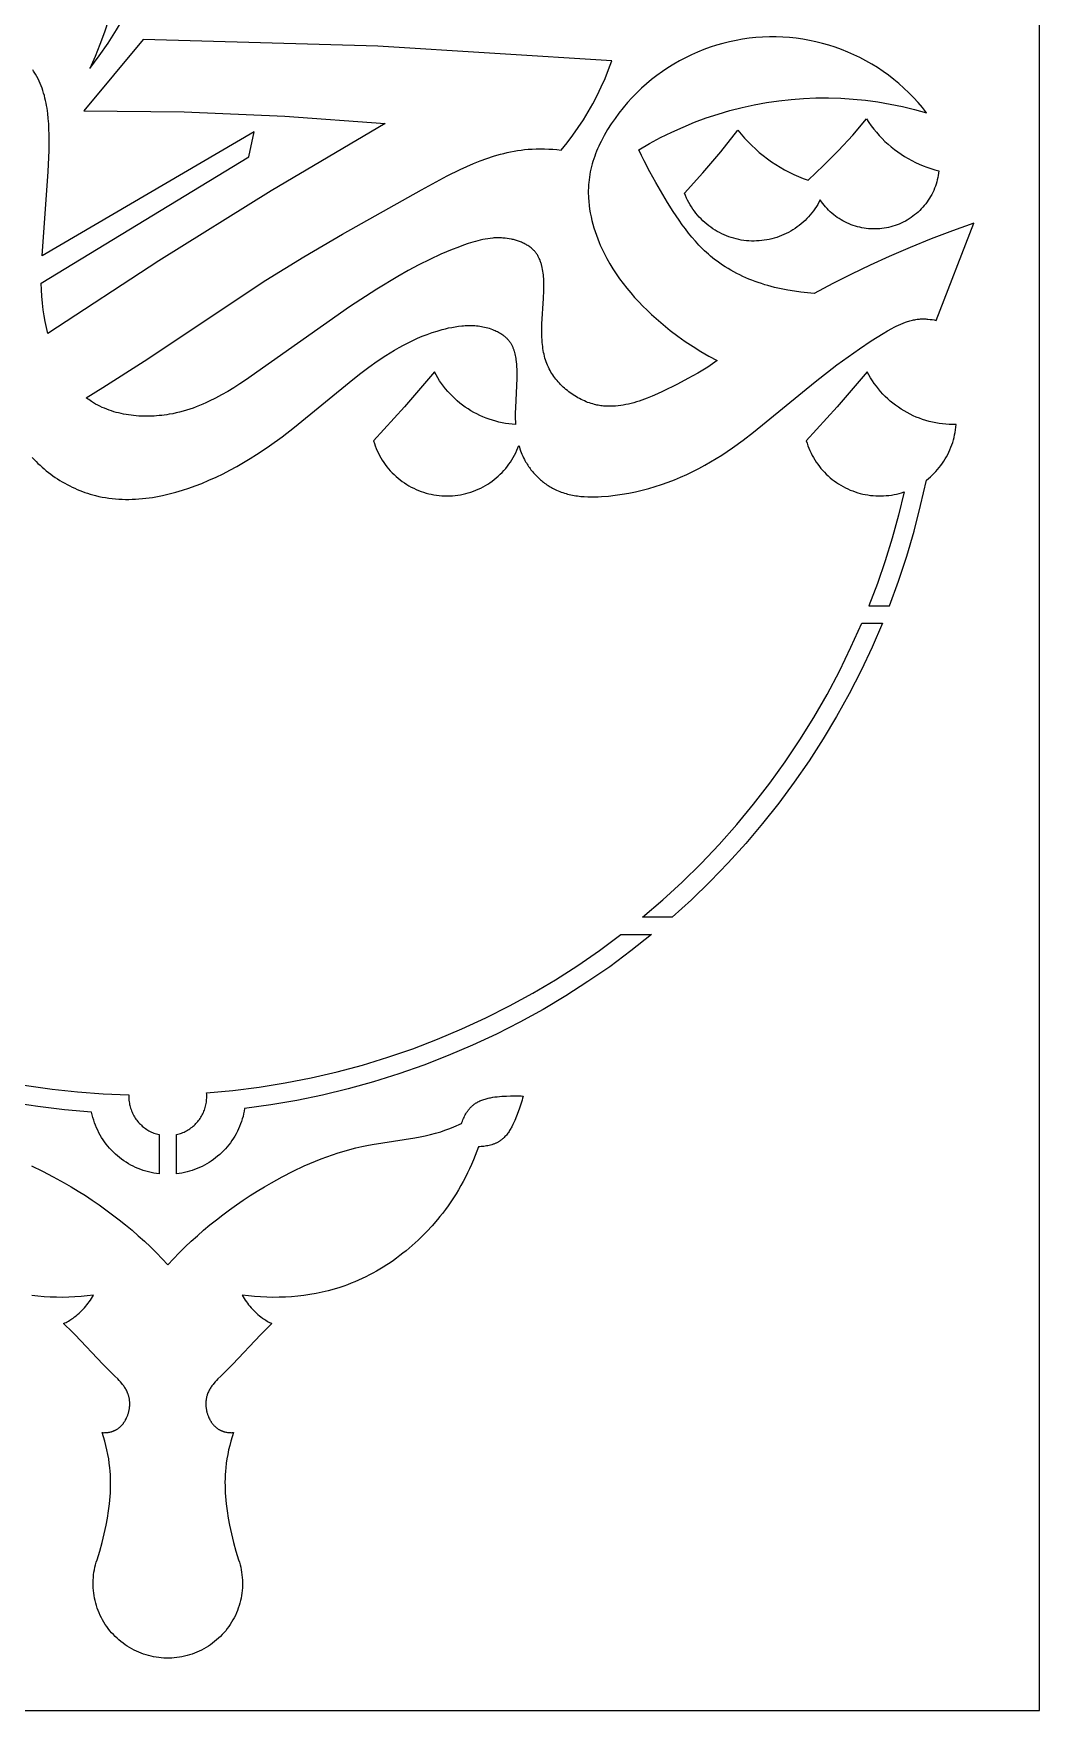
# Model space of a CAD drawing. Header units: millimetres. Extents: x 2992 to 3992, y 321 to 2321.
# Drawn here: x 3415 to 3992, y 321 to 1282 of the extents above; entities that cross this region are included whole.
import ezdxf

# ---------------------------------------------------------------- set-up
doc = ezdxf.new("R2010")
doc.units = ezdxf.units.MM
doc.layers.add('Layer 05', color=12, linetype='Continuous', true_color=0xde0000)

msp = doc.modelspace()

# ---------------------------------------------------------------- linework, layer by layer
at = {"layer": 'Layer 05'}
msp.add_lwpolyline([(2992.09, 320.55), (3992.09, 320.55), (3992.09, 2320.55), (2992.09, 2320.55)], close=True, dxfattribs=at)
for points in [[(3447.44, 1262.27), (3452.76, 1269.49), (3457.84, 1276.88), (3462.66, 1284.44), (3467.23, 1292.16), (3471.53, 1300.03), (3475.57, 1308.05), (3479.33, 1316.19), (3482.81, 1324.45), (3486.01, 1332.83), (3488.93, 1341.32), (3491.56, 1349.89), (3493.9, 1358.55), (3495.94, 1367.29), (3497.69, 1376.08), (3499.14, 1384.94), (3500.29, 1393.83), (3501.14, 1402.76), (3501.68, 1411.71)], [(3467.28, 1371.56), (3467.66, 1364.09), (3467.8, 1356.61), (3467.69, 1349.13), (3467.33, 1341.66), (3466.73, 1334.2), (3465.88, 1326.77), (3464.79, 1319.37), (3463.45, 1312.01), (3461.87, 1304.69), (3460.05, 1297.44), (3458, 1290.24), (3455.7, 1283.12), (3453.18, 1276.08), (3450.42, 1269.13), (3447.44, 1262.27)], [(3927.3, 1236.85), (3924.91, 1239.87), (3922.42, 1242.8), (3919.83, 1245.64), (3917.14, 1248.39), (3914.35, 1251.05), (3911.48, 1253.61), (3908.52, 1256.06), (3905.48, 1258.42), (3902.35, 1260.66), (3899.15, 1262.8), (3895.88, 1264.82), (3892.54, 1266.73), (3889.14, 1268.53), (3885.67, 1270.2), (3882.15, 1271.75), (3878.58, 1273.18), (3874.96, 1274.49), (3871.3, 1275.67), (3867.6, 1276.72), (3863.87, 1277.64), (3860.1, 1278.43), (3856.31, 1279.09), (3852.5, 1279.62), (3848.67, 1280.02), (3844.84, 1280.28), (3840.99, 1280.42), (3837.14, 1280.41), (3833.3, 1280.28), (3829.46, 1280.01), (3825.64, 1279.61), (3821.83, 1279.07), (3818.04, 1278.41), (3814.27, 1277.61), (3810.54, 1276.68), (3806.84, 1275.63), (3803.18, 1274.45), (3799.56, 1273.14), (3795.99, 1271.7), (3792.47, 1270.15), (3789.01, 1268.47), (3785.61, 1266.67), (3782.27, 1264.76), (3779, 1262.73), (3775.8, 1260.59), (3772.68, 1258.34), (3769.64, 1255.98), (3766.69, 1253.52), (3763.82, 1250.96), (3761.04, 1248.3), (3758.35, 1245.55), (3755.76, 1242.7), (3753.27, 1239.77), (3750.89, 1236.75), (3748.61, 1233.65), (3746.44, 1230.47), (3744.38, 1227.22), (3742.43, 1223.9), (3740.6, 1220.52)], [(3477.96, 1278.88), (3443.84, 1237.94)], [(3746.8, 1266.7), (3612.48, 1275.01), (3477.96, 1278.88)], [(3419.96, 1154.77), (3423.56, 1203.14), (3423.99, 1215.23), (3424.05, 1221.33), (3424.02, 1224.39), (3423.93, 1227.45), (3423.78, 1230.49), (3423.54, 1233.53), (3423.22, 1236.54), (3423.03, 1238.03), (3422.81, 1239.52), (3422.56, 1240.99), (3422.28, 1242.46), (3421.98, 1243.92), (3421.64, 1245.36), (3421.27, 1246.79), (3420.87, 1248.21), (3420.43, 1249.61), (3419.96, 1251), (3419.45, 1252.37), (3418.9, 1253.72), (3418.31, 1255.06), (3417.68, 1256.38), (3417.01, 1257.67), (3416.29, 1258.95), (3415.53, 1260.21), (3415.13, 1260.83), (3414.72, 1261.44)], [(3717.67, 1215.53), (3721.08, 1219.7), (3724.35, 1223.97), (3727.47, 1228.36), (3730.45, 1232.84), (3733.26, 1237.43), (3735.93, 1242.11), (3738.43, 1246.87), (3740.77, 1251.72), (3742.95, 1256.64), (3744.96, 1261.64), (3746.8, 1266.7)], [(3762.29, 1215.65), (3768.46, 1219.25), (3774.74, 1222.63), (3781.14, 1225.79), (3787.65, 1228.73), (3794.25, 1231.44), (3800.94, 1233.92), (3807.72, 1236.16), (3814.57, 1238.17), (3821.49, 1239.93), (3828.46, 1241.45), (3835.48, 1242.73), (3842.55, 1243.77), (3849.64, 1244.55), (3856.76, 1245.09), (3863.89, 1245.38), (3871.03, 1245.42), (3878.16, 1245.21), (3885.28, 1244.76), (3892.39, 1244.05), (3899.46, 1243.1), (3906.5, 1241.9), (3913.49, 1240.46), (3920.43, 1238.78), (3927.3, 1236.85)], [(3443.84, 1237.94), (3501.56, 1237.38), (3559.24, 1235.01), (3616.81, 1230.81)], [(3859.37, 1198.22), (3868.21, 1206.57), (3876.76, 1215.22), (3885, 1224.15), (3892.93, 1233.36)], [(3892.93, 1233.36), (3894.24, 1231.38), (3895.62, 1229.44), (3897.06, 1227.55), (3898.57, 1225.71), (3900.14, 1223.92), (3901.77, 1222.19), (3903.46, 1220.52), (3905.21, 1218.91), (3907.01, 1217.36), (3908.87, 1215.87), (3910.78, 1214.45), (3912.73, 1213.09), (3914.73, 1211.81), (3916.78, 1210.59), (3918.86, 1209.45), (3920.99, 1208.38), (3923.15, 1207.38), (3925.34, 1206.46), (3927.56, 1205.62), (3929.81, 1204.85), (3932.09, 1204.16), (3934.39, 1203.55)], [(3419.54, 1139.24), (3538.56, 1211.58), (3541.72, 1226), (3419.96, 1154.77)], [(3616.81, 1230.81), (3551.37, 1192.19), (3486.86, 1152.03), (3423.33, 1110.35)], [(3788.5, 1190.72), (3799.07, 1202.46), (3809.27, 1214.52), (3819.11, 1226.88)], [(3819.11, 1226.88), (3820.98, 1224.6), (3822.92, 1222.39), (3824.93, 1220.24), (3827.02, 1218.16), (3829.17, 1216.15), (3831.39, 1214.21), (3833.67, 1212.34), (3836.01, 1210.56), (3838.41, 1208.85), (3840.87, 1207.22), (3843.37, 1205.67), (3845.93, 1204.21), (3848.54, 1202.84), (3851.19, 1201.55), (3853.88, 1200.35), (3856.61, 1199.24), (3859.37, 1198.22)], [(3445.27, 1073.47), (3454.83, 1079.28), (3478.45, 1094.37), (3548.37, 1140.84), (3570.16, 1154.34), (3592.27, 1167.37), (3637.64, 1192.78), (3652.39, 1200.67), (3659.86, 1204.36), (3663.63, 1206.09), (3667.42, 1207.73), (3671.24, 1209.27), (3675.08, 1210.69), (3678.95, 1211.98), (3680.9, 1212.57), (3682.85, 1213.12), (3684.81, 1213.63), (3686.78, 1214.1), (3688.76, 1214.53), (3690.75, 1214.91), (3692.74, 1215.25), (3694.74, 1215.54), (3696.76, 1215.77), (3698.78, 1215.96), (3701.13, 1216.11), (3703.48, 1216.2), (3705.85, 1216.22), (3708.22, 1216.18), (3710.59, 1216.09), (3712.95, 1215.95), (3715.31, 1215.76), (3717.67, 1215.53)], [(3740.6, 1220.52), (3739.92, 1219.13), (3739.27, 1217.73), (3738.64, 1216.31), (3738.05, 1214.88), (3737.48, 1213.44), (3736.95, 1211.98), (3736.44, 1210.51), (3735.97, 1209.02), (3735.54, 1207.53), (3735.14, 1206.03), (3734.77, 1204.52), (3734.44, 1203.01), (3734.16, 1201.48), (3733.91, 1199.95), (3733.7, 1198.42), (3733.53, 1196.88), (3733.44, 1195.79), (3733.37, 1194.7), (3733.32, 1193.61), (3733.29, 1192.52), (3733.28, 1191.43), (3733.3, 1190.34), (3733.33, 1189.24), (3733.37, 1188.15), (3733.53, 1185.97), (3733.76, 1183.79), (3734.06, 1181.61), (3734.42, 1179.44), (3734.85, 1177.28), (3735.35, 1175.13), (3735.9, 1173), (3736.52, 1170.87), (3737.19, 1168.77), (3737.91, 1166.68), (3738.68, 1164.61), (3739.51, 1162.57), (3740.18, 1160.98), (3740.88, 1159.41), (3741.61, 1157.86), (3742.37, 1156.32), (3743.96, 1153.28), (3745.64, 1150.31), (3747.43, 1147.38), (3749.3, 1144.52), (3751.26, 1141.71), (3753.3, 1138.96), (3755.43, 1136.26), (3757.62, 1133.62), (3759.89, 1131.03), (3762.22, 1128.5), (3764.62, 1126.03), (3767.07, 1123.6), (3769.57, 1121.23), (3772.13, 1118.91), (3776.18, 1115.42), (3780.34, 1112.05), (3784.59, 1108.82), (3788.94, 1105.73), (3793.38, 1102.77), (3797.91, 1099.96), (3802.52, 1097.29), (3807.2, 1094.76)], [(3862.89, 1133.33), (3859.11, 1133.61), (3855.3, 1134), (3851.49, 1134.51), (3847.68, 1135.14), (3843.88, 1135.89), (3840.1, 1136.76), (3836.36, 1137.76), (3834.5, 1138.31), (3832.65, 1138.89), (3830.82, 1139.5), (3828.99, 1140.15), (3827.19, 1140.83), (3825.4, 1141.54), (3823.63, 1142.29), (3821.87, 1143.07), (3820.14, 1143.89), (3818.43, 1144.74), (3816.74, 1145.62), (3815.07, 1146.55), (3813.43, 1147.5), (3811.82, 1148.5), (3810.23, 1149.53), (3808.67, 1150.59), (3807.14, 1151.7), (3805.65, 1152.84), (3804.47, 1153.78), (3803.31, 1154.74), (3802.18, 1155.73), (3801.06, 1156.74), (3799.96, 1157.77), (3798.88, 1158.82), (3796.78, 1160.97), (3794.74, 1163.2), (3792.76, 1165.5), (3790.84, 1167.85), (3788.98, 1170.26), (3787.17, 1172.72), (3785.4, 1175.22), (3781.99, 1180.32), (3778.73, 1185.52), (3772, 1196.89), (3768.57, 1203.05), (3765.32, 1209.29), (3763.78, 1212.45), (3762.29, 1215.65)], [(3934.39, 1203.55), (3934.23, 1202.28), (3934.03, 1201.01), (3933.78, 1199.74), (3933.5, 1198.49), (3933.16, 1197.25), (3932.79, 1196.02), (3932.37, 1194.8), (3931.91, 1193.6), (3931.41, 1192.41), (3930.87, 1191.25), (3930.29, 1190.1), (3929.67, 1188.97), (3929.01, 1187.87), (3928.32, 1186.78), (3927.59, 1185.73), (3926.82, 1184.7), (3926.01, 1183.69), (3925.17, 1182.72), (3924.3, 1181.77), (3923.4, 1180.86), (3922.46, 1179.97), (3921.5, 1179.12), (3920.5, 1178.3), (3919.48, 1177.52), (3918.43, 1176.78), (3917.36, 1176.07), (3916.26, 1175.39), (3915.15, 1174.76), (3914, 1174.17), (3912.84, 1173.61), (3911.67, 1173.1), (3910.47, 1172.62), (3909.26, 1172.19), (3908.03, 1171.8), (3906.79, 1171.45), (3905.54, 1171.15), (3904.28, 1170.89), (3903.02, 1170.67), (3901.74, 1170.5), (3900.46, 1170.37), (3899.18, 1170.28), (3897.89, 1170.24), (3896.61, 1170.25), (3895.32, 1170.29), (3894.04, 1170.39), (3892.76, 1170.52), (3891.48, 1170.71), (3890.22, 1170.93), (3888.96, 1171.2), (3887.71, 1171.51), (3886.48, 1171.87), (3885.25, 1172.26), (3884.04, 1172.7), (3882.85, 1173.18), (3881.67, 1173.7), (3880.52, 1174.27), (3879.38, 1174.87), (3878.26, 1175.51), (3877.17, 1176.19), (3876.1, 1176.9), (3875.06, 1177.66), (3874.04, 1178.44), (3873.05, 1179.27), (3872.09, 1180.12), (3871.16, 1181.01), (3870.27, 1181.93), (3869.4, 1182.88), (3868.57, 1183.86), (3867.77, 1184.87), (3867.01, 1185.91), (3866.28, 1186.97)], [(3866.28, 1186.97), (3865.6, 1185.66), (3864.89, 1184.38), (3864.12, 1183.13), (3863.32, 1181.9), (3862.47, 1180.69), (3861.58, 1179.52), (3860.65, 1178.38), (3859.68, 1177.28), (3858.67, 1176.21), (3857.63, 1175.17), (3856.55, 1174.17), (3855.44, 1173.21), (3854.3, 1172.28), (3853.12, 1171.4), (3851.92, 1170.56), (3850.68, 1169.76), (3849.42, 1169), (3848.14, 1168.29), (3846.82, 1167.62), (3845.49, 1167), (3844.14, 1166.43), (3842.77, 1165.9), (3841.38, 1165.42), (3839.97, 1164.99), (3838.55, 1164.6), (3837.12, 1164.27), (3835.68, 1163.99), (3834.23, 1163.75), (3832.77, 1163.57), (3831.3, 1163.44), (3829.83, 1163.36), (3828.36, 1163.33), (3826.89, 1163.35), (3825.43, 1163.42), (3823.96, 1163.54), (3822.5, 1163.71), (3821.05, 1163.93), (3819.6, 1164.21), (3818.17, 1164.53), (3816.74, 1164.9), (3815.34, 1165.32), (3813.94, 1165.79), (3812.57, 1166.31), (3811.21, 1166.87), (3809.87, 1167.49), (3808.56, 1168.14), (3807.27, 1168.85), (3806, 1169.59), (3804.76, 1170.38), (3803.55, 1171.22), (3802.36, 1172.09), (3801.21, 1173), (3800.09, 1173.96), (3799.01, 1174.95), (3797.96, 1175.98), (3796.94, 1177.04), (3795.97, 1178.14), (3795.03, 1179.28), (3794.13, 1180.44), (3793.27, 1181.63), (3792.46, 1182.86), (3791.69, 1184.11), (3790.96, 1185.39), (3790.27, 1186.69), (3789.63, 1188.01), (3789.04, 1189.36), (3788.5, 1190.72)], [(3954.52, 1173.63), (3942.22, 1169.21), (3930.02, 1164.54), (3917.91, 1159.62), (3905.91, 1154.44), (3895, 1149.47), (3884.2, 1144.29), (3873.49, 1138.91), (3862.89, 1133.33)], [(3932.93, 1117.82), (3954.52, 1173.63)], [(3807.2, 1094.76), (3804.52, 1092.85), (3801.79, 1091.03), (3799.02, 1089.29), (3796.2, 1087.61), (3790.42, 1084.4), (3784.45, 1081.27), (3775.85, 1076.98), (3772.91, 1075.62), (3769.95, 1074.33), (3766.97, 1073.13), (3763.97, 1072.02), (3762.47, 1071.52), (3760.96, 1071.04), (3759.45, 1070.6), (3757.93, 1070.19), (3756.42, 1069.83), (3754.9, 1069.5), (3753.38, 1069.22), (3751.87, 1068.98), (3750.35, 1068.79), (3748.83, 1068.65), (3748.08, 1068.6), (3747.32, 1068.57), (3746.56, 1068.54), (3745.8, 1068.54), (3745.05, 1068.54), (3744.29, 1068.56), (3743.54, 1068.59), (3742.79, 1068.64), (3742.03, 1068.71), (3741.28, 1068.79), (3740.53, 1068.88), (3739.78, 1069), (3739.03, 1069.12), (3738.28, 1069.27), (3737.53, 1069.43), (3736.79, 1069.61), (3735.82, 1069.87), (3734.85, 1070.16), (3733.89, 1070.47), (3732.93, 1070.82), (3731.98, 1071.19), (3731.03, 1071.59), (3730.09, 1072.01), (3729.16, 1072.46), (3728.24, 1072.94), (3727.33, 1073.43), (3726.43, 1073.95), (3725.54, 1074.5), (3724.66, 1075.06), (3723.79, 1075.65), (3722.94, 1076.25), (3722.1, 1076.88), (3721.28, 1077.52), (3720.48, 1078.19), (3719.69, 1078.87), (3718.92, 1079.56), (3718.17, 1080.28), (3717.44, 1081.01), (3716.73, 1081.76), (3716.04, 1082.52), (3715.37, 1083.29), (3714.73, 1084.08), (3714.11, 1084.88), (3713.52, 1085.69), (3712.95, 1086.51), (3712.4, 1087.34), (3711.89, 1088.19), (3711.4, 1089.04), (3710.87, 1090.04), (3710.38, 1091.04), (3709.93, 1092.06), (3709.51, 1093.1), (3709.12, 1094.14), (3708.77, 1095.19), (3708.45, 1096.25), (3708.16, 1097.33), (3707.9, 1098.41), (3707.66, 1099.5), (3707.46, 1100.61), (3707.28, 1101.72), (3707.12, 1102.84), (3706.99, 1103.98), (3706.88, 1105.12), (3706.79, 1106.27), (3706.67, 1108.6), (3706.62, 1110.96), (3706.63, 1113.36), (3706.69, 1115.79), (3707.55, 1130.42), (3707.76, 1135.03), (3707.81, 1137.31), (3707.79, 1139.56), (3707.76, 1140.68), (3707.7, 1141.78), (3707.63, 1142.87), (3707.53, 1143.94), (3707.41, 1145), (3707.26, 1146.05), (3707.09, 1147.08), (3706.89, 1148.09), (3706.66, 1149.08), (3706.53, 1149.57), (3706.39, 1150.05), (3706.25, 1150.53), (3706.1, 1151), (3705.94, 1151.46), (3705.77, 1151.92), (3705.59, 1152.38), (3705.4, 1152.82), (3705.2, 1153.26), (3705, 1153.7), (3704.78, 1154.13), (3704.55, 1154.55), (3704.31, 1154.96), (3704.07, 1155.37), (3703.81, 1155.76), (3703.54, 1156.16), (3703.26, 1156.54), (3702.97, 1156.91), (3702.66, 1157.28), (3702.35, 1157.64), (3702.02, 1157.99), (3701.69, 1158.34), (3701.29, 1158.71), (3700.88, 1159.08), (3700.45, 1159.43), (3700.02, 1159.78), (3699.56, 1160.11), (3699.1, 1160.43), (3698.62, 1160.74), (3698.13, 1161.04), (3697.63, 1161.33), (3697.12, 1161.61), (3696.6, 1161.88), (3696.07, 1162.14), (3695.53, 1162.38), (3694.99, 1162.62), (3694.43, 1162.85), (3693.87, 1163.06), (3693.3, 1163.27), (3692.73, 1163.46), (3692.14, 1163.64), (3691.56, 1163.81), (3690.97, 1163.98), (3690.37, 1164.13), (3689.78, 1164.27), (3689.18, 1164.4), (3687.97, 1164.63), (3686.75, 1164.82), (3685.54, 1164.97), (3684.33, 1165.07), (3683.58, 1165.12), (3682.84, 1165.15), (3682.1, 1165.16), (3681.37, 1165.16), (3680.63, 1165.15), (3679.9, 1165.12), (3679.17, 1165.08), (3678.45, 1165.03), (3677, 1164.88), (3675.57, 1164.69), (3674.14, 1164.46), (3672.73, 1164.18), (3671.32, 1163.87), (3669.92, 1163.53), (3668.53, 1163.15), (3667.14, 1162.75), (3664.39, 1161.87), (3661.66, 1160.93), (3658.39, 1159.72), (3655.15, 1158.45), (3651.93, 1157.12), (3648.73, 1155.73), (3642.41, 1152.8), (3636.18, 1149.68), (3630.03, 1146.38), (3623.97, 1142.95), (3612.05, 1135.75), (3596.28, 1125.52), (3536.7, 1083.59), (3533.32, 1081.35), (3529.9, 1079.19), (3526.44, 1077.1), (3522.95, 1075.1), (3519.4, 1073.2), (3515.81, 1071.42), (3513.99, 1070.58), (3512.16, 1069.77), (3510.31, 1069), (3508.45, 1068.27), (3506.57, 1067.57), (3504.67, 1066.92), (3502.76, 1066.31), (3500.83, 1065.74), (3498.88, 1065.22), (3496.91, 1064.75), (3494.92, 1064.32), (3492.91, 1063.95), (3491.48, 1063.72), (3490.04, 1063.51), (3488.6, 1063.33), (3487.14, 1063.18), (3485.68, 1063.06), (3484.22, 1062.96), (3482.75, 1062.89), (3481.28, 1062.85), (3479.81, 1062.84), (3478.33, 1062.86), (3476.86, 1062.91), (3475.4, 1062.98), (3473.93, 1063.09), (3472.47, 1063.23), (3471.02, 1063.4), (3469.57, 1063.6), (3468.13, 1063.83), (3466.7, 1064.09), (3465.28, 1064.39), (3463.88, 1064.72), (3462.48, 1065.08), (3461.1, 1065.47), (3459.73, 1065.9), (3458.38, 1066.36), (3457.05, 1066.86), (3455.73, 1067.39), (3454.44, 1067.95), (3453.17, 1068.55), (3451.91, 1069.18), (3450.68, 1069.86), (3449.48, 1070.56), (3448.3, 1071.31), (3447.53, 1071.82), (3446.76, 1072.36), (3446.01, 1072.91), (3445.27, 1073.47)], [(3423.33, 1110.35), (3422.49, 1113.73), (3421.76, 1117.13), (3421.14, 1120.53), (3420.63, 1123.92), (3420.18, 1127.78), (3419.85, 1131.63), (3419.64, 1135.44), (3419.54, 1139.24)], [(3693.49, 1046.14), (3693.79, 1045.1), (3694.11, 1044.07), (3694.46, 1043.04), (3694.84, 1042.03), (3695.24, 1041.03), (3695.67, 1040.03), (3696.13, 1039.05), (3696.61, 1038.08), (3696.98, 1037.39), (3697.36, 1036.72), (3697.75, 1036.04), (3698.16, 1035.38), (3698.58, 1034.72), (3699.02, 1034.07), (3699.47, 1033.43), (3699.93, 1032.8), (3700.41, 1032.17), (3700.9, 1031.56), (3701.4, 1030.95), (3701.91, 1030.35), (3702.44, 1029.76), (3702.97, 1029.19), (3703.52, 1028.62), (3704.08, 1028.06), (3704.64, 1027.52), (3705.22, 1026.98), (3705.81, 1026.46), (3706.41, 1025.95), (3707.02, 1025.45), (3707.63, 1024.96), (3708.26, 1024.49), (3708.89, 1024.03), (3709.53, 1023.58), (3710.18, 1023.15), (3710.84, 1022.73), (3711.5, 1022.32), (3712.17, 1021.93), (3712.85, 1021.56), (3713.54, 1021.2), (3714.23, 1020.85), (3715.1, 1020.44), (3715.98, 1020.06), (3716.87, 1019.7), (3717.77, 1019.36), (3718.67, 1019.04), (3719.59, 1018.75), (3720.51, 1018.48), (3721.43, 1018.23), (3722.36, 1018), (3723.3, 1017.79), (3724.25, 1017.6), (3725.2, 1017.43), (3726.15, 1017.27), (3727.11, 1017.14), (3728.08, 1017.02), (3729.05, 1016.91), (3730.99, 1016.76), (3732.95, 1016.66), (3734.92, 1016.62), (3736.89, 1016.63), (3738.87, 1016.69), (3740.85, 1016.79), (3744.8, 1017.1), (3748.74, 1017.53), (3752.64, 1018.09), (3756.52, 1018.76), (3760.36, 1019.54), (3764.16, 1020.43), (3767.94, 1021.42), (3771.67, 1022.52), (3775.37, 1023.72), (3779.03, 1025.02), (3782.65, 1026.42), (3786.22, 1027.91), (3789.76, 1029.49), (3793.25, 1031.16), (3796.7, 1032.91), (3800.1, 1034.74), (3803.46, 1036.66), (3806.66, 1038.58), (3809.82, 1040.57), (3812.94, 1042.63), (3816.03, 1044.74), (3822.1, 1049.11), (3828.06, 1053.64), (3863.46, 1082.6), (3875.91, 1092.3), (3882.29, 1096.99), (3888.81, 1101.57), (3895.49, 1106.01), (3902.37, 1110.3), (3904.86, 1111.77), (3907.38, 1113.19), (3908.65, 1113.87), (3909.93, 1114.52), (3911.22, 1115.14), (3912.52, 1115.72), (3913.83, 1116.27), (3915.15, 1116.76), (3915.81, 1117), (3916.48, 1117.22), (3917.15, 1117.42), (3917.82, 1117.61), (3918.49, 1117.79), (3919.17, 1117.95), (3919.85, 1118.1), (3920.53, 1118.23), (3921.22, 1118.35), (3921.91, 1118.45), (3922.6, 1118.53), (3923.29, 1118.59), (3923.89, 1118.63), (3924.5, 1118.65), (3925.1, 1118.66), (3925.7, 1118.66), (3926.31, 1118.65), (3926.92, 1118.63), (3927.52, 1118.59), (3928.13, 1118.54), (3929.34, 1118.42), (3930.55, 1118.25), (3931.75, 1118.05), (3932.93, 1117.82)], [(3414.34, 1039.2), (3415.41, 1038.04), (3416.51, 1036.9), (3417.63, 1035.79), (3418.79, 1034.7), (3419.96, 1033.63), (3421.17, 1032.59), (3422.39, 1031.57), (3423.64, 1030.58), (3424.92, 1029.62), (3426.21, 1028.68), (3427.52, 1027.77), (3428.86, 1026.89), (3430.21, 1026.03), (3431.58, 1025.21), (3432.97, 1024.42), (3434.38, 1023.65), (3435.8, 1022.92), (3437.23, 1022.21), (3438.68, 1021.54), (3440.14, 1020.9), (3441.61, 1020.29), (3443.09, 1019.72), (3444.59, 1019.18), (3446.09, 1018.67), (3447.6, 1018.2), (3449.12, 1017.76), (3450.64, 1017.35), (3452.53, 1016.91), (3454.42, 1016.52), (3456.32, 1016.18), (3458.22, 1015.89), (3460.13, 1015.65), (3462.05, 1015.46), (3463.97, 1015.32), (3465.9, 1015.22), (3467.83, 1015.18), (3469.76, 1015.17), (3471.69, 1015.21), (3473.63, 1015.3), (3475.56, 1015.42), (3477.49, 1015.59), (3479.43, 1015.79), (3481.36, 1016.04), (3483.29, 1016.32), (3485.22, 1016.64), (3487.14, 1016.99), (3489.06, 1017.38), (3492.88, 1018.26), (3496.68, 1019.26), (3500.45, 1020.38), (3504.18, 1021.61), (3507.87, 1022.93), (3511.52, 1024.35), (3515.68, 1026.09), (3519.77, 1027.95), (3523.79, 1029.9), (3527.76, 1031.94), (3531.66, 1034.08), (3535.51, 1036.3), (3539.31, 1038.6), (3543.06, 1040.98), (3546.77, 1043.42), (3550.43, 1045.93), (3557.62, 1051.12), (3564.68, 1056.51), (3598.23, 1083.95), (3602.77, 1087.48), (3607.37, 1090.93), (3612.2, 1094.36), (3617.13, 1097.65), (3619.63, 1099.23), (3622.17, 1100.77), (3624.74, 1102.25), (3627.34, 1103.67), (3629.97, 1105.04), (3632.64, 1106.34), (3635.34, 1107.57), (3638.08, 1108.73), (3640.87, 1109.81), (3643.69, 1110.81), (3646.56, 1111.73), (3649.47, 1112.56), (3651.31, 1113.03), (3653.17, 1113.46), (3655.04, 1113.84), (3656.92, 1114.17), (3658.81, 1114.45), (3660.7, 1114.66), (3661.65, 1114.74), (3662.59, 1114.81), (3663.54, 1114.85), (3664.48, 1114.88), (3665.42, 1114.89), (3666.36, 1114.88), (3667.3, 1114.85), (3668.23, 1114.8), (3669.17, 1114.72), (3670.1, 1114.63), (3671.02, 1114.51), (3671.94, 1114.36), (3672.86, 1114.2), (3673.77, 1114), (3674.68, 1113.79), (3675.58, 1113.54), (3676.48, 1113.27), (3677.37, 1112.98), (3678.25, 1112.65), (3679.13, 1112.3), (3679.8, 1112), (3680.47, 1111.69), (3681.13, 1111.36), (3681.78, 1111.02), (3682.42, 1110.65), (3683.05, 1110.27), (3683.66, 1109.87), (3684.26, 1109.45), (3684.84, 1109.01), (3685.13, 1108.79), (3685.41, 1108.56), (3685.68, 1108.32), (3685.95, 1108.08), (3686.21, 1107.84), (3686.47, 1107.59), (3686.73, 1107.34), (3686.97, 1107.08), (3687.22, 1106.82), (3687.45, 1106.55), (3687.68, 1106.28), (3687.9, 1106), (3688.12, 1105.72), (3688.32, 1105.43), (3688.56, 1105.09), (3688.78, 1104.75), (3688.99, 1104.4), (3689.2, 1104.04), (3689.39, 1103.68), (3689.58, 1103.31), (3689.76, 1102.94), (3689.93, 1102.56), (3690.09, 1102.17), (3690.25, 1101.79), (3690.39, 1101.4), (3690.53, 1101), (3690.67, 1100.6), (3690.79, 1100.2), (3691.02, 1099.38), (3691.22, 1098.56), (3691.4, 1097.72), (3691.56, 1096.88), (3691.7, 1096.03), (3691.82, 1095.18), (3691.92, 1094.32), (3692.08, 1092.61), (3692.17, 1091.23), (3692.24, 1089.86), (3692.29, 1087.14), (3692.26, 1084.44), (3691.44, 1067.78), (3691.39, 1064.57), (3691.43, 1061.35), (3691.49, 1059.73), (3691.58, 1058.13)], [(3645.05, 1088.25), (3627.78, 1068.33), (3610.11, 1048.76)], [(3691.58, 1058.13), (3689.65, 1058.27), (3687.73, 1058.48), (3685.82, 1058.76), (3683.92, 1059.1), (3682.03, 1059.51), (3680.16, 1059.99), (3678.3, 1060.52), (3676.46, 1061.12), (3674.65, 1061.79), (3672.86, 1062.51), (3671.09, 1063.3), (3669.36, 1064.15), (3667.65, 1065.06), (3665.98, 1066.02), (3664.34, 1067.04), (3662.73, 1068.12), (3661.17, 1069.25), (3659.64, 1070.44), (3658.16, 1071.68), (3656.72, 1072.96), (3655.32, 1074.3), (3653.97, 1075.68), (3652.67, 1077.11), (3651.42, 1078.59), (3650.22, 1080.1), (3649.08, 1081.66), (3647.99, 1083.25), (3646.95, 1084.88), (3645.97, 1086.55), (3645.05, 1088.25)], [(3893.29, 1088.25), (3876.02, 1068.33), (3858.35, 1048.76)], [(3944.23, 1058.04), (3942.28, 1058.04), (3940.33, 1058.1), (3938.38, 1058.23), (3936.44, 1058.42), (3934.51, 1058.69), (3932.59, 1059.02), (3930.68, 1059.42), (3928.79, 1059.88), (3926.91, 1060.41), (3925.06, 1061), (3923.22, 1061.66), (3921.41, 1062.38), (3919.63, 1063.17), (3917.87, 1064.01), (3916.14, 1064.92), (3914.45, 1065.88), (3912.79, 1066.9), (3911.17, 1067.98), (3909.59, 1069.12), (3908.04, 1070.31), (3906.54, 1071.55), (3905.08, 1072.85), (3903.67, 1074.19), (3902.31, 1075.59), (3900.99, 1077.02), (3899.73, 1078.51), (3898.52, 1080.04), (3897.36, 1081.6), (3896.26, 1083.21), (3895.21, 1084.86), (3894.22, 1086.54), (3893.29, 1088.25)], [(3927.2, 1026.23), (3928.36, 1027.16), (3929.49, 1028.13), (3930.59, 1029.13), (3931.66, 1030.17), (3932.68, 1031.24), (3933.67, 1032.35), (3934.63, 1033.5), (3935.54, 1034.67), (3936.41, 1035.87), (3937.24, 1037.11), (3938.03, 1038.37), (3938.78, 1039.65), (3939.48, 1040.97), (3940.14, 1042.3), (3940.75, 1043.66), (3941.31, 1045.03), (3941.83, 1046.43), (3942.3, 1047.84), (3942.73, 1049.26), (3943.1, 1050.7), (3943.42, 1052.15), (3943.7, 1053.61), (3943.93, 1055.08), (3944.1, 1056.56), (3944.23, 1058.04)], [(3610.11, 1048.76), (3610.56, 1047.3), (3611.06, 1045.86), (3611.62, 1044.43), (3612.22, 1043.02), (3612.87, 1041.64), (3613.57, 1040.28), (3614.32, 1038.94), (3615.11, 1037.63), (3615.95, 1036.35), (3616.83, 1035.1), (3617.76, 1033.88), (3618.73, 1032.69), (3619.73, 1031.54), (3620.78, 1030.43), (3621.87, 1029.35), (3622.99, 1028.31), (3624.15, 1027.31), (3625.34, 1026.35), (3626.57, 1025.43), (3627.83, 1024.56), (3629.11, 1023.73), (3630.43, 1022.95), (3631.77, 1022.21), (3633.14, 1021.52), (3634.53, 1020.88), (3635.94, 1020.28), (3637.37, 1019.74), (3638.82, 1019.25), (3640.28, 1018.8), (3641.76, 1018.41), (3643.25, 1018.07), (3644.76, 1017.79), (3646.27, 1017.55), (3647.79, 1017.37), (3649.32, 1017.24), (3650.85, 1017.17), (3652.38, 1017.15), (3653.91, 1017.18), (3655.43, 1017.26), (3656.96, 1017.4), (3658.48, 1017.59), (3659.99, 1017.84), (3661.49, 1018.14), (3662.98, 1018.49), (3664.46, 1018.89), (3665.92, 1019.34), (3667.37, 1019.84), (3668.79, 1020.4), (3670.2, 1021), (3671.59, 1021.65), (3672.95, 1022.35), (3674.28, 1023.1), (3675.59, 1023.89), (3676.87, 1024.73), (3678.12, 1025.61), (3679.34, 1026.54), (3680.53, 1027.5), (3681.68, 1028.51), (3682.8, 1029.56), (3683.88, 1030.64), (3684.92, 1031.77), (3685.92, 1032.93), (3686.88, 1034.12), (3687.79, 1035.34), (3688.67, 1036.6), (3689.5, 1037.89), (3690.28, 1039.2), (3691.02, 1040.54), (3691.71, 1041.91), (3692.35, 1043.3), (3692.95, 1044.71), (3693.49, 1046.14)], [(3858.35, 1048.76), (3858.79, 1047.33), (3859.29, 1045.91), (3859.83, 1044.5), (3860.42, 1043.12), (3861.06, 1041.75), (3861.74, 1040.41), (3862.47, 1039.1), (3863.24, 1037.81), (3864.06, 1036.54), (3864.92, 1035.31), (3865.83, 1034.1), (3866.77, 1032.93), (3867.75, 1031.79), (3868.77, 1030.69), (3869.83, 1029.62), (3870.93, 1028.58), (3872.06, 1027.59), (3873.22, 1026.64), (3874.42, 1025.72), (3875.64, 1024.85), (3876.9, 1024.02), (3878.18, 1023.23), (3879.49, 1022.49), (3880.82, 1021.79), (3882.18, 1021.14), (3883.56, 1020.54), (3884.96, 1019.98), (3886.37, 1019.47), (3887.81, 1019.01), (3889.26, 1018.6), (3890.72, 1018.24), (3892.19, 1017.93), (3893.67, 1017.68), (3895.16, 1017.47), (3896.66, 1017.31), (3898.16, 1017.21), (3899.66, 1017.15), (3901.17, 1017.15), (3902.67, 1017.2), (3904.18, 1017.3), (3905.67, 1017.46), (3907.16, 1017.66), (3908.65, 1017.92), (3910.12, 1018.22), (3911.58, 1018.58), (3913.03, 1018.98), (3914.47, 1019.44)], [(3906.06, 954.17), (3911.24, 968.29), (3915.94, 982.57), (3920.17, 997), (3923.93, 1011.56), (3927.2, 1026.23)], [(3914.47, 1019.44), (3911.23, 1006.15), (3907.58, 992.97), (3903.54, 979.9), (3899.09, 966.97), (3894.24, 954.17)], [(3894.24, 954.17), (3906.06, 954.17)], [(3764.44, 775.54), (3775.96, 785.41), (3787.13, 795.66), (3797.95, 806.29), (3808.39, 817.29), (3818.46, 828.63), (3828.14, 840.31), (3837.41, 852.31), (3846.26, 864.63), (3854.69, 877.23), (3862.69, 890.12), (3870.24, 903.28), (3877.33, 916.68), (3883.97, 930.32), (3890.14, 944.17)], [(3902.07, 944.17), (3896.15, 930.46), (3889.77, 916.94), (3882.96, 903.64), (3875.71, 890.58), (3868.04, 877.75), (3859.96, 865.19), (3851.46, 852.9), (3842.57, 840.89), (3833.29, 829.18), (3823.63, 817.78), (3813.6, 806.71), (3803.21, 795.97), (3792.48, 785.57), (3781.41, 775.54)], [(3890.14, 944.17), (3902.07, 944.17)], [(3781.41, 775.54), (3764.44, 775.54)], [(3448.41, 663.61), (3432.91, 664.98), (3417.48, 666.89), (3402.12, 669.32), (3386.85, 672.27), (3371.69, 675.75), (3356.65, 679.74), (3341.77, 684.24), (3327.04, 689.24), (3312.5, 694.75), (3298.15, 700.75), (3284.01, 707.23), (3270.1, 714.19), (3256.44, 721.63), (3243.04, 729.53), (3229.92, 737.87), (3217.09, 746.67), (3204.57, 755.89), (3192.37, 765.54)], [(3210.08, 765.54), (3221.91, 756.75), (3234.03, 748.36), (3246.42, 740.37), (3259.07, 732.81), (3271.96, 725.66), (3285.09, 718.94), (3298.42, 712.67), (3311.96, 706.84), (3325.69, 701.46), (3339.58, 696.54), (3353.63, 692.08), (3367.82, 688.1), (3382.14, 684.58), (3396.56, 681.54), (3411.08, 678.98), (3425.67, 676.9), (3440.32, 675.31), (3455.02, 674.21), (3469.75, 673.59)], [(3514.35, 674.7), (3529.46, 676.1), (3544.51, 678.01), (3559.49, 680.43), (3574.37, 683.37), (3589.15, 686.81), (3603.8, 690.75), (3618.31, 695.19), (3632.65, 700.12), (3646.83, 705.54), (3660.8, 711.44), (3674.57, 717.81), (3688.11, 724.65), (3701.42, 731.95), (3714.46, 739.69), (3727.23, 747.88), (3739.72, 756.5), (3751.9, 765.54)], [(3769.61, 765.54), (3757.75, 756.15), (3745.58, 747.15), (3733.11, 738.57), (3720.37, 730.41), (3707.37, 722.67), (3694.11, 715.37), (3680.62, 708.51), (3666.91, 702.11), (3653, 696.16), (3638.89, 690.68), (3624.61, 685.67), (3610.17, 681.14), (3595.59, 677.09), (3580.88, 673.53), (3566.07, 670.46), (3551.16, 667.88), (3536.17, 665.79)], [(3751.9, 765.54), (3769.61, 765.54)], [(3469.75, 673.59), (3469.73, 672.81), (3469.73, 672.04), (3469.77, 671.26), (3469.83, 670.49), (3469.92, 669.72), (3470.03, 668.95), (3470.17, 668.18), (3470.34, 667.43), (3470.53, 666.67), (3470.75, 665.93), (3470.99, 665.19), (3471.26, 664.46), (3471.56, 663.75), (3471.88, 663.04), (3472.22, 662.34), (3472.59, 661.66), (3472.99, 660.99), (3473.4, 660.33), (3473.84, 659.69), (3474.3, 659.07), (3474.78, 658.46), (3475.28, 657.86), (3475.8, 657.29), (3476.34, 656.73), (3476.91, 656.2), (3477.48, 655.68), (3478.08, 655.18), (3478.69, 654.71), (3479.32, 654.25), (3479.97, 653.82), (3480.63, 653.41), (3481.3, 653.02), (3481.99, 652.66), (3482.69, 652.32), (3483.4, 652.01), (3484.12, 651.72), (3484.85, 651.46), (3485.59, 651.22), (3486.34, 651), (3487.09, 650.82)], [(3497.09, 650.82), (3497.83, 651), (3498.57, 651.21), (3499.3, 651.44), (3500.02, 651.7), (3500.73, 651.99), (3501.43, 652.3), (3502.12, 652.63), (3502.8, 652.98), (3503.47, 653.36), (3504.12, 653.76), (3504.76, 654.19), (3505.38, 654.63), (3505.99, 655.1), (3506.58, 655.58), (3507.16, 656.09), (3507.71, 656.62), (3508.25, 657.16), (3508.77, 657.72), (3509.27, 658.3), (3509.75, 658.9), (3510.21, 659.51), (3510.65, 660.14), (3511.07, 660.78), (3511.46, 661.44), (3511.83, 662.11), (3512.18, 662.79), (3512.5, 663.49), (3512.81, 664.19), (3513.08, 664.91), (3513.33, 665.63), (3513.56, 666.36), (3513.76, 667.1), (3513.94, 667.85), (3514.09, 668.6), (3514.21, 669.35), (3514.31, 670.11), (3514.38, 670.88), (3514.43, 671.64), (3514.45, 672.41), (3514.44, 673.17), (3514.41, 673.94), (3514.35, 674.7)], [(3536.17, 665.79), (3535.91, 664.28), (3535.6, 662.79), (3535.23, 661.3), (3534.82, 659.82), (3534.35, 658.36), (3533.84, 656.92), (3533.28, 655.5), (3532.66, 654.09), (3532, 652.71), (3531.3, 651.35), (3530.54, 650.02), (3529.75, 648.71), (3528.9, 647.43), (3528.02, 646.18), (3527.09, 644.96), (3526.12, 643.78), (3525.11, 642.63), (3524.06, 641.51), (3522.97, 640.43), (3521.85, 639.39), (3520.69, 638.39), (3519.5, 637.43), (3518.27, 636.51), (3517.02, 635.63), (3515.73, 634.79), (3514.42, 634), (3513.08, 633.26), (3511.72, 632.56), (3510.33, 631.91), (3508.93, 631.31), (3507.5, 630.76), (3506.05, 630.25), (3504.59, 629.8), (3503.11, 629.39), (3501.62, 629.04), (3500.12, 628.74), (3498.61, 628.49), (3497.09, 628.29)], [(3660.57, 657.13), (3660.82, 657.86), (3661.09, 658.58), (3661.38, 659.3), (3661.69, 660.02), (3662.02, 660.73), (3662.36, 661.43), (3662.73, 662.12), (3663.11, 662.8), (3663.52, 663.46), (3663.95, 664.11), (3664.17, 664.43), (3664.4, 664.74), (3664.63, 665.05), (3664.87, 665.35), (3665.11, 665.64), (3665.36, 665.93), (3665.61, 666.22), (3665.87, 666.49), (3666.13, 666.76), (3666.4, 667.03), (3666.67, 667.28), (3666.95, 667.53), (3667.19, 667.73), (3667.43, 667.93), (3667.67, 668.11), (3667.92, 668.3), (3668.16, 668.48), (3668.42, 668.65), (3668.67, 668.82), (3668.93, 668.99), (3669.19, 669.15), (3669.46, 669.3), (3670, 669.6), (3670.55, 669.88), (3671.11, 670.15), (3671.68, 670.39), (3672.26, 670.63), (3672.85, 670.84), (3673.45, 671.05), (3674.06, 671.23), (3674.67, 671.41), (3675.29, 671.57), (3675.92, 671.72), (3676.55, 671.86), (3677.19, 671.99), (3678.47, 672.22), (3679.77, 672.41), (3681.08, 672.57), (3683.7, 672.8), (3686.3, 672.97), (3688.74, 673.08), (3691.14, 673.14), (3692.33, 673.14), (3693.52, 673.11), (3694.71, 673.06), (3695.9, 672.97)], [(3695.9, 672.97), (3695.63, 671.8), (3695.33, 670.65), (3695.01, 669.51), (3694.66, 668.37), (3693.9, 666.09), (3693.07, 663.8), (3692.15, 661.37), (3691.15, 658.93), (3690.61, 657.73), (3690.05, 656.54), (3689.45, 655.38), (3689.14, 654.8), (3688.82, 654.24), (3688.5, 653.69), (3688.16, 653.14), (3687.81, 652.61), (3687.45, 652.08), (3687.08, 651.57), (3686.7, 651.07), (3686.3, 650.58), (3685.9, 650.11), (3685.48, 649.65), (3685.05, 649.21), (3684.61, 648.78), (3684.38, 648.57), (3684.15, 648.37), (3683.92, 648.17), (3683.68, 647.98), (3683.44, 647.79), (3683.19, 647.6), (3682.95, 647.42), (3682.69, 647.25), (3682.44, 647.08), (3682.18, 646.91), (3681.86, 646.72), (3681.53, 646.53), (3681.2, 646.35), (3680.86, 646.18), (3680.52, 646.01), (3680.18, 645.85), (3679.83, 645.7), (3679.47, 645.56), (3679.12, 645.42), (3678.76, 645.29), (3678.39, 645.16), (3678.02, 645.05), (3677.28, 644.83), (3676.52, 644.63), (3675.76, 644.47), (3674.99, 644.32), (3674.22, 644.19), (3673.45, 644.09), (3672.67, 644.01), (3671.9, 643.95), (3671.13, 643.9), (3670.36, 643.88)], [(3487.09, 628.29), (3485.55, 628.49), (3484.01, 628.75), (3482.49, 629.06), (3480.98, 629.42), (3479.48, 629.83), (3477.99, 630.3), (3476.53, 630.81), (3475.08, 631.38), (3473.65, 632), (3472.25, 632.67), (3470.87, 633.38), (3469.51, 634.15), (3468.19, 634.96), (3466.89, 635.81), (3465.62, 636.71), (3464.39, 637.66), (3463.18, 638.64), (3462.02, 639.67), (3460.89, 640.74), (3459.79, 641.85), (3458.74, 642.99), (3457.73, 644.17), (3456.76, 645.39), (3455.83, 646.64), (3454.95, 647.92), (3454.11, 649.23), (3453.32, 650.56), (3452.57, 651.93), (3451.88, 653.32), (3451.23, 654.73), (3450.63, 656.17), (3450.08, 657.62), (3449.58, 659.1), (3449.14, 660.59), (3448.75, 662.09), (3448.41, 663.61)], [(3492.09, 576.22), (3495.34, 579.67), (3498.66, 583.06), (3502.05, 586.39), (3505.5, 589.64), (3509.03, 592.83), (3512.61, 595.95), (3516.27, 599), (3519.98, 601.98), (3523.75, 604.89), (3527.57, 607.73), (3531.46, 610.5), (3535.39, 613.2), (3539.38, 615.82), (3543.41, 618.37), (3547.5, 620.85), (3551.63, 623.26), (3557.77, 626.65), (3564, 629.85), (3570.32, 632.85), (3573.52, 634.27), (3576.74, 635.62), (3579.98, 636.92), (3583.25, 638.14), (3586.53, 639.3), (3589.84, 640.39), (3593.17, 641.4), (3596.53, 642.34), (3599.9, 643.2), (3603.3, 643.97), (3606.32, 644.59), (3609.35, 645.15), (3633.74, 648.99), (3636.76, 649.56), (3639.76, 650.18), (3642.75, 650.87), (3645.71, 651.65), (3648.65, 652.51), (3650.11, 652.98), (3651.56, 653.48), (3653.84, 654.32), (3656.1, 655.22), (3660.57, 657.13)], [(3487.09, 650.82), (3487.09, 628.29)], [(3497.09, 628.29), (3497.09, 650.82)], [(3670.36, 643.88), (3669.43, 641.32), (3668.45, 638.79), (3667.41, 636.27), (3666.34, 633.77), (3665.21, 631.29), (3664.03, 628.83), (3662.81, 626.4), (3661.54, 623.99), (3660.22, 621.6), (3658.85, 619.24), (3657.43, 616.9), (3655.97, 614.59), (3654.46, 612.31), (3652.89, 610.06), (3651.29, 607.84), (3649.63, 605.65), (3648.21, 603.84), (3646.76, 602.07), (3643.76, 598.58), (3640.64, 595.2), (3639.03, 593.55), (3637.4, 591.93), (3635.73, 590.33), (3634.04, 588.77), (3632.32, 587.23), (3630.58, 585.72), (3628.8, 584.25), (3627, 582.81), (3625.18, 581.4), (3623.33, 580.02), (3621.46, 578.68), (3619.56, 577.38), (3617.64, 576.11), (3615.7, 574.88), (3613.73, 573.68), (3611.75, 572.52), (3609.74, 571.41), (3607.72, 570.33), (3605.67, 569.29), (3603.61, 568.29), (3601.53, 567.34), (3599.43, 566.43), (3597.31, 565.56), (3595.18, 564.74), (3593.03, 563.96), (3590.86, 563.23), (3587.48, 562.18), (3584.06, 561.25), (3580.61, 560.42), (3577.13, 559.7), (3573.64, 559.09), (3570.13, 558.57), (3566.6, 558.16), (3563.06, 557.85), (3559.52, 557.63), (3555.97, 557.51), (3552.42, 557.49), (3548.87, 557.55), (3545.34, 557.71), (3541.81, 557.95), (3538.29, 558.27), (3534.8, 558.69)], [(3413.85, 632.85), (3420.18, 629.85), (3426.41, 626.65), (3432.55, 623.26), (3436.68, 620.85), (3440.76, 618.37), (3444.8, 615.82), (3448.79, 613.2), (3452.72, 610.5), (3456.6, 607.73), (3460.43, 604.89), (3464.2, 601.98), (3467.91, 599), (3471.56, 595.95), (3475.15, 592.83), (3478.68, 589.64), (3482.13, 586.39), (3485.52, 583.06), (3488.84, 579.67), (3492.09, 576.22)], [(3449.38, 558.69), (3445.88, 558.27), (3442.37, 557.95), (3438.84, 557.71), (3435.3, 557.55), (3431.76, 557.49), (3428.21, 557.51), (3424.66, 557.63), (3421.12, 557.85), (3417.58, 558.16), (3414.05, 558.57)], [(3432.34, 542.43), (3433.05, 542.78), (3433.75, 543.14), (3434.44, 543.52), (3435.12, 543.91), (3435.8, 544.32), (3436.47, 544.74), (3437.13, 545.17), (3437.78, 545.62), (3438.66, 546.27), (3439.53, 546.95), (3440.37, 547.65), (3441.2, 548.38), (3442.01, 549.13), (3442.79, 549.9), (3443.56, 550.7), (3444.3, 551.52), (3445.02, 552.36), (3445.71, 553.21), (3446.39, 554.09), (3447.04, 554.98), (3447.66, 555.88), (3448.26, 556.8), (3448.83, 557.74), (3449.38, 558.69)], [(3534.8, 558.69), (3535.34, 557.74), (3535.92, 556.8), (3536.52, 555.88), (3537.14, 554.98), (3537.79, 554.09), (3538.46, 553.21), (3539.16, 552.36), (3539.88, 551.52), (3540.62, 550.7), (3541.39, 549.9), (3542.17, 549.13), (3542.98, 548.38), (3543.8, 547.65), (3544.65, 546.95), (3545.52, 546.27), (3546.4, 545.62), (3547.05, 545.17), (3547.71, 544.74), (3548.38, 544.32), (3549.06, 543.91), (3549.74, 543.52), (3550.43, 543.14), (3551.13, 542.78), (3551.84, 542.43)], [(3454.41, 479.9), (3454.9, 479.88), (3455.39, 479.87), (3455.88, 479.88), (3456.38, 479.89), (3456.87, 479.93), (3457.37, 479.98), (3457.86, 480.04), (3458.35, 480.12), (3458.84, 480.21), (3459.32, 480.32), (3459.56, 480.38), (3459.8, 480.45), (3460.03, 480.52), (3460.27, 480.59), (3460.5, 480.67), (3460.74, 480.75), (3460.97, 480.84), (3461.19, 480.93), (3461.42, 481.03), (3461.64, 481.13), (3461.86, 481.23), (3462.08, 481.34), (3462.35, 481.48), (3462.61, 481.62), (3462.86, 481.78), (3463.11, 481.94), (3463.36, 482.1), (3463.6, 482.27), (3463.84, 482.45), (3464.08, 482.63), (3464.31, 482.82), (3464.54, 483.01), (3464.76, 483.21), (3464.98, 483.41), (3465.2, 483.62), (3465.41, 483.84), (3465.62, 484.06), (3465.82, 484.28), (3466.02, 484.51), (3466.21, 484.74), (3466.4, 484.98), (3466.59, 485.22), (3466.77, 485.46), (3466.95, 485.71), (3467.12, 485.96), (3467.29, 486.22), (3467.46, 486.48), (3467.62, 486.74), (3467.77, 487.01), (3467.92, 487.28), (3468.21, 487.82), (3468.48, 488.38), (3468.65, 488.76), (3468.81, 489.14), (3468.97, 489.53), (3469.11, 489.92), (3469.25, 490.31), (3469.38, 490.71), (3469.5, 491.11), (3469.61, 491.51), (3469.72, 491.91), (3469.81, 492.32), (3469.89, 492.73), (3469.97, 493.14), (3470.04, 493.55), (3470.1, 493.96), (3470.15, 494.37), (3470.19, 494.78), (3470.22, 495.19), (3470.24, 495.6), (3470.26, 496.01), (3470.26, 496.42), (3470.26, 496.82), (3470.24, 497.23), (3470.22, 497.64), (3470.19, 498.04), (3470.15, 498.44), (3470.1, 498.84), (3470.04, 499.24), (3469.97, 499.63), (3469.89, 500.02), (3469.8, 500.41), (3469.71, 500.79), (3469.6, 501.17), (3469.52, 501.44), (3469.43, 501.71), (3469.34, 501.97), (3469.24, 502.24), (3469.03, 502.76), (3468.81, 503.27), (3468.57, 503.78), (3468.31, 504.28), (3468.04, 504.77), (3467.75, 505.26), (3467.45, 505.74), (3467.13, 506.21), (3466.81, 506.68), (3466.47, 507.14), (3466.12, 507.6), (3465.76, 508.05), (3465, 508.95), (3464.22, 509.82), (3463.41, 510.69), (3461.72, 512.38), (3454.85, 519.1), (3438.99, 536.03), (3435.73, 539.27), (3434.05, 540.86), (3432.34, 542.43)], [(3551.84, 542.43), (3550.13, 540.86), (3548.45, 539.27), (3545.19, 536.03), (3529.33, 519.1), (3522.46, 512.38), (3520.77, 510.69), (3519.96, 509.82), (3519.17, 508.95), (3518.42, 508.05), (3518.06, 507.6), (3517.71, 507.14), (3517.37, 506.68), (3517.04, 506.21), (3516.73, 505.74), (3516.43, 505.26), (3516.14, 504.77), (3515.87, 504.28), (3515.61, 503.78), (3515.37, 503.27), (3515.14, 502.76), (3514.94, 502.24), (3514.84, 501.97), (3514.75, 501.71), (3514.66, 501.44), (3514.58, 501.17), (3514.47, 500.79), (3514.38, 500.41), (3514.29, 500.02), (3514.21, 499.63), (3514.14, 499.24), (3514.08, 498.84), (3514.03, 498.44), (3513.99, 498.04), (3513.96, 497.64), (3513.93, 497.23), (3513.92, 496.82), (3513.92, 496.42), (3513.92, 496.01), (3513.94, 495.6), (3513.96, 495.19), (3513.99, 494.78), (3514.03, 494.37), (3514.08, 493.96), (3514.14, 493.55), (3514.21, 493.14), (3514.28, 492.73), (3514.37, 492.32), (3514.46, 491.91), (3514.57, 491.51), (3514.68, 491.11), (3514.8, 490.71), (3514.93, 490.31), (3515.06, 489.92), (3515.21, 489.53), (3515.36, 489.14), (3515.53, 488.76), (3515.7, 488.38), (3515.97, 487.82), (3516.26, 487.28), (3516.41, 487.01), (3516.56, 486.74), (3516.72, 486.48), (3516.89, 486.22), (3517.06, 485.96), (3517.23, 485.71), (3517.41, 485.46), (3517.59, 485.22), (3517.77, 484.98), (3517.96, 484.74), (3518.16, 484.51), (3518.36, 484.28), (3518.56, 484.06), (3518.77, 483.84), (3518.98, 483.62), (3519.2, 483.41), (3519.42, 483.21), (3519.64, 483.01), (3519.87, 482.82), (3520.1, 482.63), (3520.33, 482.45), (3520.57, 482.27), (3520.82, 482.1), (3521.07, 481.94), (3521.32, 481.78), (3521.57, 481.62), (3521.83, 481.48), (3522.1, 481.34), (3522.31, 481.23), (3522.54, 481.13), (3522.76, 481.03), (3522.98, 480.93), (3523.21, 480.84), (3523.44, 480.75), (3523.67, 480.67), (3523.91, 480.59), (3524.14, 480.52), (3524.38, 480.45), (3524.62, 480.38), (3524.86, 480.32), (3525.34, 480.21), (3525.83, 480.12), (3526.32, 480.04), (3526.81, 479.98), (3527.31, 479.93), (3527.8, 479.89), (3528.3, 479.88), (3528.79, 479.87), (3529.28, 479.88), (3529.77, 479.9)], [(3451.48, 407.03), (3453.02, 411.9), (3454.4, 416.82), (3455.61, 421.8), (3456.68, 426.82), (3457.44, 430.9), (3458.08, 435.01), (3458.61, 439.13), (3458.82, 441.2), (3458.99, 443.27), (3459.13, 445.33), (3459.22, 447.4), (3459.28, 449.47), (3459.29, 451.54), (3459.25, 453.6), (3459.17, 455.67), (3459.04, 457.73), (3458.85, 459.79), (3458.55, 462.35), (3458.17, 464.9), (3457.72, 467.44), (3457.19, 469.96), (3456.59, 472.48), (3455.92, 474.97), (3455.2, 477.45), (3454.41, 479.9)], [(3529.77, 479.9), (3528.98, 477.45), (3528.25, 474.97), (3527.59, 472.48), (3526.99, 469.96), (3526.46, 467.44), (3526.01, 464.9), (3525.63, 462.35), (3525.32, 459.79), (3525.14, 457.73), (3525.01, 455.67), (3524.93, 453.6), (3524.89, 451.54), (3524.9, 449.47), (3524.96, 447.4), (3525.05, 445.33), (3525.19, 443.27), (3525.36, 441.2), (3525.57, 439.13), (3526.09, 435.01), (3526.74, 430.9), (3527.5, 426.82), (3528.56, 421.8), (3529.78, 416.82), (3531.16, 411.9), (3532.7, 407.03)], [(3532.7, 407.03), (3533.15, 405.61), (3533.55, 404.17), (3533.9, 402.73), (3534.2, 401.27), (3534.45, 399.8), (3534.64, 398.32), (3534.79, 396.84), (3534.88, 395.35), (3534.93, 393.87), (3534.92, 392.38), (3534.86, 390.89), (3534.74, 389.4), (3534.58, 387.92), (3534.36, 386.45), (3534.1, 384.98), (3533.78, 383.53), (3533.41, 382.09), (3532.99, 380.66), (3532.52, 379.24), (3532.01, 377.85), (3531.44, 376.47), (3530.83, 375.11), (3530.17, 373.77), (3529.47, 372.46), (3528.72, 371.18), (3527.92, 369.92), (3527.09, 368.68), (3526.21, 367.48), (3525.29, 366.31), (3524.32, 365.17), (3523.32, 364.07), (3522.29, 363), (3521.21, 361.97), (3520.1, 360.98), (3518.96, 360.02), (3517.78, 359.11), (3516.57, 358.24), (3515.34, 357.41), (3514.07, 356.62), (3512.78, 355.88), (3511.47, 355.18), (3510.13, 354.53), (3508.76, 353.93), (3507.38, 353.37), (3505.98, 352.87), (3504.57, 352.41), (3503.13, 352), (3501.69, 351.64), (3500.23, 351.33), (3498.76, 351.07), (3497.29, 350.87), (3495.81, 350.71), (3494.32, 350.61), (3492.83, 350.56), (3491.34, 350.56), (3489.86, 350.61), (3488.37, 350.71), (3486.89, 350.87), (3485.41, 351.07), (3483.95, 351.33), (3482.49, 351.64), (3481.04, 352), (3479.61, 352.41), (3478.2, 352.87), (3476.8, 353.37), (3475.41, 353.93), (3474.05, 354.53), (3472.71, 355.18), (3471.4, 355.88), (3470.1, 356.62), (3468.84, 357.41), (3467.6, 358.24), (3466.4, 359.11), (3465.22, 360.02), (3464.08, 360.98), (3462.97, 361.97), (3461.89, 363), (3460.85, 364.07), (3459.85, 365.17), (3458.89, 366.31), (3457.97, 367.48), (3457.09, 368.68), (3456.25, 369.92), (3455.46, 371.18), (3454.71, 372.46), (3454, 373.77), (3453.35, 375.11), (3452.73, 376.47), (3452.17, 377.85), (3451.65, 379.24), (3451.19, 380.66), (3450.77, 382.09), (3450.4, 383.53), (3450.08, 384.98), (3449.82, 386.45), (3449.6, 387.92), (3449.44, 389.4), (3449.32, 390.89), (3449.26, 392.38), (3449.25, 393.87), (3449.29, 395.35), (3449.39, 396.84), (3449.53, 398.32), (3449.73, 399.8), (3449.98, 401.27), (3450.28, 402.73), (3450.63, 404.17), (3451.03, 405.61), (3451.48, 407.03)]]:
    msp.add_lwpolyline(points, dxfattribs=at)

doc.saveas('drawing.dxf')
